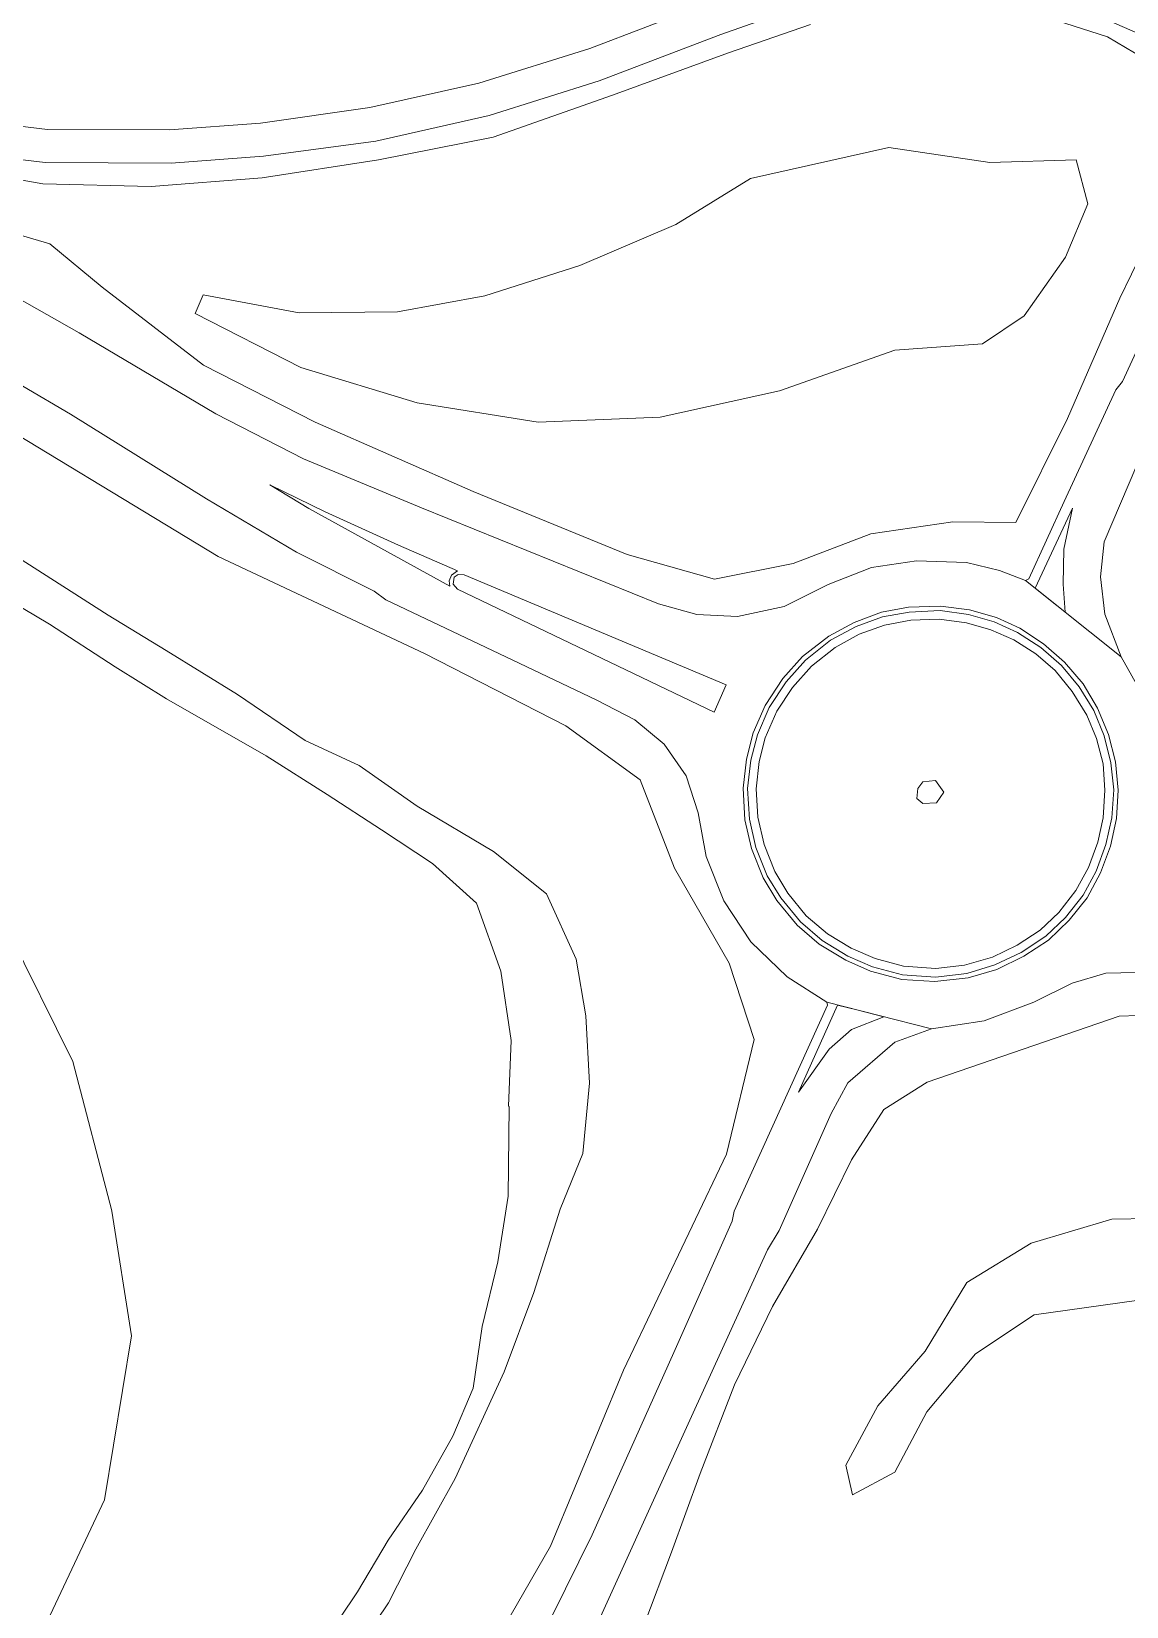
# Model space of a CAD drawing. Header units: metres. Extents: x 112942 to 118371, y 496117 to 499046.
# Drawn here: x 113218.4 to 113335, y 498529.2 to 498697 of the extents above; entities that cross this region are included whole.
import ezdxf

# ---------------------------------------------------------------- set-up
doc = ezdxf.new("R2010")
doc.units = ezdxf.units.M
doc.layers.add('B-WE-OG-TOPOKAART-G', color=253, linetype='Continuous', lineweight=18)

msp = doc.modelspace()

# ---------------------------------------------------------------- linework, layer by layer
at = {"layer": 'B-WE-OG-TOPOKAART-G'}
for points in [[(113143.371, 498706.298, 6.571), (113169.678, 498695.967, 6.044), (113177.662, 498693.005, 5.862), (113191.33, 498688.198, 5.507), (113206.32, 498684.652, 5.131), (113219.903, 498683.067, 4.797), (113233.319, 498682.992, 4.466)], [(113300.948, 498699.876, 2.686), (113291.835, 498696.686, 2.95), (113278.904, 498691.765, 3.357), (113267.177, 498688.079, 3.647), (113255.116, 498685.331, 3.929), (113243.154, 498683.739, 4.209), (113233.319, 498682.992, 4.466), (113219.903, 498683.067, 4.797), (113206.32, 498684.652, 5.131), (113191.33, 498688.198, 5.507), (113177.662, 498693.005, 5.862), (113169.678, 498695.967, 6.044), (113143.371, 498706.298, 6.571)], [(113360.09, 498704.767, 5.107), (113356.059, 498695.113, 5.512), (113346.676, 498674.822, 6.281), (113338.863, 498657.83, 6.875), (113338.698, 498656.819, 7.032), (113332.664, 498642.645, 7.457), (113332.29, 498638.904, 7.504), (113332.728, 498634.921, 7.605), (113334.465, 498630.403, 7.653), (113324.298, 498638.53, 7.65), (113324.645, 498638.693, 7.648), (113328.423, 498646.939, 7.35), (113333.893, 498658.843, 6.927), (113334.63, 498659.729, 6.791), (113343.099, 498678.167, 6.14), (113353.525, 498701.222, 5.166)], [(113450.459, 498562.031, 6.821), (113407.192, 498581.486, 6.916), (113386.813, 498590.549, 7.018), (113364.243, 498600.941, 7.163), (113347.374, 498608.519, 7.515), (113343.907, 498610.765, 7.532), (113341.447, 498613.27, 7.605), (113339.345, 498617.195, 7.627), (113338.283, 498621.725, 7.663), (113336.73, 498626.362, 7.648), (113334.465, 498630.403, 7.653), (113332.728, 498634.921, 7.605), (113332.29, 498638.904, 7.504), (113332.664, 498642.645, 7.457), (113338.698, 498656.819, 7.032), (113338.863, 498657.83, 6.875), (113346.676, 498674.822, 6.281), (113356.059, 498695.113, 5.512), (113360.09, 498704.767, 5.107)], [(113233.133, 498686.519, 4.402), (113220.144, 498686.564, 4.714), (113207.158, 498688.15, 5.043), (113192.047, 498691.699, 5.432), (113179.204, 498696.226, 5.754), (113170.629, 498699.436, 6.006)], [(113170.629, 498699.436, 6.006), (113179.204, 498696.226, 5.754), (113192.047, 498691.699, 5.432), (113207.158, 498688.15, 5.043), (113220.144, 498686.564, 4.714), (113233.133, 498686.519, 4.402)], [(113324.05, 498699.331, 2.085), (113333.036, 498696.44, 2.002), (113337.827, 498693.593, 1.826), (113338.093, 498690.497, 1.595), (113336.858, 498686.161, 1.852), (113336.894, 498686.067, 3.422), (113339.785, 498683.214, 5.907), (113339.312, 498678.841, 6.189), (113334.329, 498668.617, 6.527), (113328.744, 498655.77, 6.736), (113323.262, 498644.698, 7.43), (113316.566, 498644.765, 7.543), (113307.818, 498643.48, 7.604), (113299.555, 498640.35, 7.554), (113291.183, 498638.655, 7.461), (113281.864, 498641.296, 7.335), (113265.464, 498648.011, 7.235), (113248.67, 498655.398, 6.987), (113236.746, 498661.452, 6.994), (113225.961, 498669.773, 6.889), (113220.398, 498674.406, 6.891), (113212.771, 498676.614, 6.679)], [(113290.19, 498699.87, 2.987), (113277.916, 498695.191, 3.281), (113266.084, 498691.513, 3.587), (113254.482, 498688.898, 3.893), (113242.823, 498687.26, 4.153), (113233.133, 498686.519, 4.402)], [(113233.133, 498686.519, 4.402), (113242.823, 498687.26, 4.153), (113254.482, 498688.898, 3.893), (113266.084, 498691.513, 3.587), (113277.916, 498695.191, 3.281), (113290.19, 498699.87, 2.987)], [(113233.319, 498682.992, 4.466), (113243.154, 498683.739, 4.209), (113255.116, 498685.331, 3.929), (113267.177, 498688.079, 3.647), (113278.904, 498691.765, 3.357), (113291.835, 498696.686, 2.95), (113300.948, 498699.876, 2.686)], [(113332.882, 498698.301, 2.108), (113340.744, 498694.856, 2.059), (113347.401, 498691.972, 2.004), (113346.358, 498689.806, 1.852), (113336.858, 498686.161, 1.852), (113338.093, 498690.497, 1.595), (113337.827, 498693.593, 1.826), (113333.036, 498696.44, 2.002), (113324.05, 498699.331, 2.085)], [(113301.413, 498697.741, 2.448), (113292.658, 498694.725, 2.828), (113280.326, 498690.225, 3.274), (113267.615, 498685.767, 3.526), (113255.402, 498683.356, 3.912), (113242.993, 498681.431, 4.23), (113231.203, 498680.484, 4.515), (113219.657, 498680.782, 4.766), (113206.008, 498683.194, 5.216)], [(113219.657, 498680.782, 4.766), (113231.203, 498680.484, 4.515), (113242.993, 498681.431, 4.23), (113255.402, 498683.356, 3.912), (113267.615, 498685.767, 3.526), (113280.326, 498690.225, 3.274), (113292.658, 498694.725, 2.828), (113301.413, 498697.741, 2.448)], [(113206.008, 498683.194, 5.216), (113219.657, 498680.782, 4.766)], [(113319.71, 498663.721, 8.426), (113310.38, 498663.064, 9.045), (113298.084, 498658.715, 9.406), (113285.381, 498655.931, 9.282), (113272.408, 498655.378, 8.729), (113259.519, 498657.45, 8.132), (113247.129, 498661.213, 7.8), (113235.862, 498666.967, 7.377), (113236.715, 498668.972, 7.316), (113246.938, 498667.034, 7.626), (113257.403, 498667.153, 7.442), (113266.733, 498668.842, 7.363), (113276.818, 498672.072, 7.457), (113287.039, 498676.439, 7.666), (113295.019, 498681.361, 7.706), (113309.721, 498684.64, 7.929), (113320.498, 498683.053, 7.857), (113329.683, 498683.356, 7.221), (113330.937, 498678.654, 7.593), (113328.543, 498672.976, 7.988), (113324.142, 498666.715, 8.193), (113319.71, 498663.721, 8.426)], [(113319.71, 498663.721, 8.426), (113324.142, 498666.715, 8.193), (113328.543, 498672.976, 7.988), (113330.937, 498678.654, 7.593), (113329.683, 498683.356, 7.221), (113320.498, 498683.053, 7.857), (113309.721, 498684.64, 7.929), (113295.019, 498681.361, 7.706), (113287.039, 498676.439, 7.666), (113276.818, 498672.072, 7.457), (113266.733, 498668.842, 7.363), (113257.403, 498667.153, 7.442), (113246.938, 498667.034, 7.626), (113236.715, 498668.972, 7.316), (113235.862, 498666.967, 7.377), (113247.129, 498661.213, 7.8), (113259.519, 498657.45, 8.132), (113272.408, 498655.378, 8.729), (113285.381, 498655.931, 9.282), (113298.084, 498658.715, 9.406), (113310.38, 498663.064, 9.045), (113319.71, 498663.721, 8.426)], [(113343.099, 498678.167, 6.14), (113334.63, 498659.729, 6.791), (113333.893, 498658.843, 6.927), (113328.423, 498646.939, 7.35), (113324.645, 498638.693, 7.648), (113324.298, 498638.53, 7.65), (113321.526, 498639.604, 7.662), (113318.019, 498640.455, 7.648), (113312.677, 498640.638, 7.666), (113307.908, 498639.91, 7.682), (113303.275, 498638.11, 7.677), (113298.607, 498635.739, 7.646), (113293.63, 498634.679, 7.565), (113289.304, 498634.905, 7.512), (113285.227, 498636.051, 7.452), (113259.963, 498646.274, 7.211), (113247.406, 498651.498, 7.156), (113238.061, 498656.281, 7.112), (113223.539, 498664.907, 7.016), (113210.768, 498672.116, 6.987)], [(113212.771, 498676.614, 6.679), (113220.398, 498674.406, 6.891), (113225.961, 498669.773, 6.889), (113236.746, 498661.452, 6.994), (113248.67, 498655.398, 6.987), (113265.464, 498648.011, 7.235), (113281.864, 498641.296, 7.335), (113291.183, 498638.655, 7.461), (113299.555, 498640.35, 7.554), (113307.818, 498643.48, 7.604), (113316.566, 498644.765, 7.543), (113323.262, 498644.698, 7.43), (113328.744, 498655.77, 6.736), (113334.329, 498668.617, 6.527), (113339.312, 498678.841, 6.189)], [(113210.768, 498672.116, 6.987), (113223.539, 498664.907, 7.016), (113238.061, 498656.281, 7.112), (113247.406, 498651.498, 7.156), (113259.963, 498646.274, 7.211), (113285.227, 498636.051, 7.452), (113289.304, 498634.905, 7.512), (113293.63, 498634.679, 7.565), (113298.607, 498635.739, 7.646), (113303.275, 498638.11, 7.677), (113307.908, 498639.91, 7.682), (113312.677, 498640.638, 7.666), (113318.019, 498640.455, 7.648), (113321.526, 498639.604, 7.662), (113324.298, 498638.53, 7.65), (113334.465, 498630.403, 7.653), (113336.73, 498626.362, 7.648)], [(113207.331, 498665.181, 6.93), (113222.608, 498656.253, 7.005), (113237.09, 498647.231, 7.095), (113246.672, 498641.527, 7.105), (113254.926, 498637.372, 7.19), (113256.171, 498636.473, 7.326), (113268.964, 498630.39, 7.36), (113278.578, 498625.81, 7.457), (113282.677, 498623.685, 7.483), (113285.821, 498621.077, 7.562), (113288.14, 498617.699, 7.601), (113289.428, 498613.788, 7.667), (113290.3, 498609.116, 7.671), (113292.162, 498604.417, 7.683), (113295.047, 498600.04, 7.667), (113298.909, 498596.313, 7.679), (113303.122, 498593.593, 7.648), (113303.201, 498593.268, 7.648), (113293.254, 498571.324, 7.013), (113293.07, 498570.263, 6.882), (113286.846, 498556.282, 6.487), (113278.148, 498536.842, 5.695), (113272.484, 498525.369, 5.041)], [(113337.636, 498596.809, 7.538), (113332.833, 498596.691, 7.596), (113329.257, 498595.623, 7.642), (113325.193, 498593.594, 7.658), (113319.88, 498591.628, 7.648), (113314.264, 498590.747, 7.629), (113303.122, 498593.593, 7.648), (113298.909, 498596.313, 7.679), (113295.047, 498600.04, 7.667), (113292.162, 498604.417, 7.683), (113290.3, 498609.116, 7.671), (113289.428, 498613.788, 7.667), (113288.14, 498617.699, 7.601), (113285.821, 498621.077, 7.562), (113282.677, 498623.685, 7.483), (113278.578, 498625.81, 7.457), (113268.964, 498630.39, 7.36), (113256.171, 498636.473, 7.326), (113254.926, 498637.372, 7.19), (113246.672, 498641.527, 7.105), (113237.09, 498647.231, 7.095), (113222.608, 498656.253, 7.005), (113207.331, 498665.181, 6.93)], [(113217.292, 498480.483, 2.057), (113232.253, 498488.991, 2.512), (113232.223, 498488.947, 2.511), (113250.511, 498501.212, 3.109), (113261.132, 498513.814, 3.876), (113273.713, 498535.669, 5.363), (113281.501, 498554.384, 6.331), (113292.463, 498577.412, 6.92), (113295.402, 498589.627, 7.471), (113292.737, 498597.769, 7.428), (113286.921, 498607.877, 7.557), (113283.262, 498617.294, 7.479), (113275.337, 498623.039, 7.283), (113260.302, 498630.763, 7.157), (113238.321, 498641.08, 7.054), (113210.084, 498658.207, 7.016)], [(113210.084, 498658.207, 7.016), (113238.321, 498641.08, 7.054), (113260.302, 498630.763, 7.157), (113275.337, 498623.039, 7.283), (113283.262, 498617.294, 7.479), (113286.921, 498607.877, 7.557), (113292.737, 498597.769, 7.428), (113295.402, 498589.627, 7.471), (113292.463, 498577.412, 6.92), (113281.501, 498554.384, 6.331), (113273.713, 498535.669, 5.363), (113261.132, 498513.814, 3.876), (113250.511, 498501.212, 3.109), (113232.223, 498488.947, 2.511), (113232.253, 498488.991, 2.512), (113217.292, 498480.483, 2.057)], [(113243.809, 498648.715, 7.229), (113249.733, 498645.824, 7.247), (113257.528, 498642.301, 7.278), (113263.812, 498639.54, 7.324), (113263.185, 498639.104, 7.331), (113262.928, 498638.495, 7.335), (113262.987, 498637.915, 7.326), (113247.965, 498646.203, 7.248), (113243.809, 498648.715, 7.229)], [(113325.324, 498637.71, 7.65), (113329.286, 498646.234, 7.268), (113328.367, 498641.878, 7.409), (113328.298, 498638.15, 7.509), (113328.518, 498635.157, 7.651), (113326.871, 498636.473, 7.651), (113325.324, 498637.71, 7.65)], [(113269.198, 498572.941, 9.179), (113269.303, 498582.502, 9.439), (113269.252, 498582.533, 9.44), (113269.521, 498589.533, 9.766), (113268.413, 498596.914, 9.975), (113265.814, 498604.153, 10.068), (113261.147, 498608.377, 9.969), (113255.705, 498611.955, 9.852), (113249.931, 498615.734, 9.774), (113243.424, 498619.842, 9.749), (113232.811, 498625.919, 9.507), (113227.356, 498629.332, 9.397), (113220.357, 498633.872, 9.343), (113206.127, 498642.314, 9.158)], [(113206.127, 498642.314, 9.158), (113220.357, 498633.872, 9.343), (113227.356, 498629.332, 9.397), (113232.811, 498625.919, 9.507), (113243.424, 498619.842, 9.749), (113249.931, 498615.734, 9.774), (113255.705, 498611.955, 9.852), (113261.147, 498608.377, 9.969), (113265.814, 498604.153, 10.068), (113268.413, 498596.914, 9.975), (113269.521, 498589.533, 9.766), (113269.252, 498582.533, 9.44), (113269.303, 498582.502, 9.439), (113269.198, 498572.941, 9.179), (113268.087, 498565.947, 8.847), (113266.424, 498559.063, 8.677), (113265.488, 498552.491, 8.496), (113263.31, 498547.355, 8.254), (113260.094, 498541.632, 7.958), (113256.409, 498536.287, 7.634), (113253.145, 498530.784, 7.402), (113249.483, 498525.292, 7.079)], [(113216.964, 498641.009, 9.462), (113226.617, 498634.841, 9.558), (113232.772, 498631.067, 9.562), (113240.385, 498626.37, 9.583), (113247.573, 498621.477, 9.722), (113253.331, 498618.816, 9.728), (113259.524, 498614.48, 9.841), (113267.631, 498609.645, 9.85), (113273.294, 498605.152, 9.864), (113276.457, 498598.194, 9.742), (113277.459, 498592.151, 9.82), (113277.874, 498584.985, 9.707), (113277.158, 498577.465, 9.428), (113274.739, 498571.566, 9.213), (113271.925, 498562.665, 8.934), (113268.795, 498554.229, 8.606), (113263.572, 498542.848, 8.136), (113259.354, 498535.336, 7.789), (113256.456, 498529.625, 7.543), (113251.404, 498522.126, 7.005)], [(113256.456, 498529.625, 7.543), (113259.354, 498535.336, 7.789), (113263.572, 498542.848, 8.136), (113268.795, 498554.229, 8.606), (113271.925, 498562.665, 8.934), (113274.739, 498571.566, 9.213), (113277.158, 498577.465, 9.428), (113277.874, 498584.985, 9.707), (113277.459, 498592.151, 9.82), (113276.457, 498598.194, 9.742), (113273.294, 498605.152, 9.864), (113267.631, 498609.645, 9.85), (113259.524, 498614.48, 9.841), (113253.331, 498618.816, 9.728), (113247.573, 498621.477, 9.722), (113240.385, 498626.37, 9.583), (113232.772, 498631.067, 9.562), (113226.617, 498634.841, 9.558), (113216.964, 498641.009, 9.462)], [(113264.512, 498639.136, 7.422), (113263.867, 498639.178, 7.427), (113263.453, 498638.883, 7.438), (113263.34, 498638.118, 7.44), (113263.794, 498637.618, 7.439), (113291.131, 498624.482, 7.738), (113292.411, 498627.41, 7.746), (113264.512, 498639.136, 7.422)], [(113292.411, 498627.41, 7.746), (113291.131, 498624.482, 7.738), (113263.794, 498637.618, 7.439), (113263.34, 498638.118, 7.44), (113263.453, 498638.883, 7.438), (113263.867, 498639.178, 7.427), (113264.512, 498639.136, 7.422), (113292.411, 498627.41, 7.746)], [(113330.854, 498604.716, 7.702), (113332.259, 498607.37, 7.711), (113333.327, 498610.229, 7.7), (113333.98, 498613.172, 7.702), (113334.152, 498616.197, 7.697), (113333.864, 498619.207, 7.702), (113333.141, 498622.135, 7.696), (113331.971, 498624.914, 7.699), (113330.414, 498627.5, 7.7), (113328.455, 498629.815, 7.702), (113326.198, 498631.795, 7.699), (113323.679, 498633.437, 7.69), (113321.201, 498634.587, 7.677), (113318.309, 498635.399, 7.686), (113315.251, 498635.79, 7.669), (113311.822, 498635.669, 7.659), (113308.972, 498635.138, 7.661), (113306.039, 498634.055, 7.672), (113303.335, 498632.606, 7.672), (113300.532, 498630.426, 7.677), (113298.447, 498628.093, 7.673), (113296.556, 498625.224, 7.68), (113295.282, 498622.282, 7.681), (113294.574, 498619.48, 7.691), (113294.239, 498616.413, 7.689), (113294.419, 498613.042, 7.684), (113295.115, 498609.978, 7.693), (113296.345, 498606.85, 7.695), (113297.812, 498604.421, 7.688), (113299.983, 498601.808, 7.688), (113302.307, 498599.787, 7.674), (113305.174, 498598.065, 7.682), (113307.779, 498596.902, 7.678), (113311.104, 498596.031, 7.679), (113314.644, 498595.793, 7.677), (113318.174, 498596.197, 7.681), (113321.229, 498597.073, 7.689), (113324.123, 498598.514, 7.689), (113326.755, 498600.222, 7.695), (113328.951, 498602.35, 7.691), (113330.854, 498604.716, 7.702)], [(113318.309, 498635.399, 7.686), (113321.201, 498634.587, 7.677), (113323.679, 498633.437, 7.69), (113326.198, 498631.795, 7.699), (113328.455, 498629.815, 7.702), (113330.414, 498627.5, 7.7), (113331.971, 498624.914, 7.699), (113333.141, 498622.135, 7.696), (113333.864, 498619.207, 7.702), (113334.152, 498616.197, 7.697), (113333.98, 498613.172, 7.702), (113333.327, 498610.229, 7.7), (113332.259, 498607.37, 7.711), (113330.854, 498604.716, 7.702), (113328.951, 498602.35, 7.691), (113326.755, 498600.222, 7.695), (113324.123, 498598.514, 7.689), (113321.229, 498597.073, 7.689), (113318.174, 498596.197, 7.681), (113314.644, 498595.793, 7.677), (113311.104, 498596.031, 7.679), (113307.779, 498596.902, 7.678), (113305.174, 498598.065, 7.682), (113302.307, 498599.787, 7.674), (113299.983, 498601.808, 7.688), (113297.812, 498604.421, 7.688), (113296.345, 498606.85, 7.695), (113295.115, 498609.978, 7.693), (113294.419, 498613.042, 7.684), (113294.239, 498616.413, 7.689), (113294.574, 498619.48, 7.691), (113295.282, 498622.282, 7.681), (113296.556, 498625.224, 7.68), (113298.447, 498628.093, 7.673), (113300.532, 498630.426, 7.677), (113303.335, 498632.606, 7.672), (113306.039, 498634.055, 7.672), (113308.972, 498635.138, 7.661), (113311.822, 498635.669, 7.659), (113315.251, 498635.79, 7.669), (113318.309, 498635.399, 7.686)], [(113311.194, 498596.514, 7.776), (113314.721, 498596.266, 7.78), (113318.05, 498596.673, 7.783), (113321.025, 498597.574, 7.791), (113323.844, 498598.897, 7.799), (113326.444, 498600.633, 7.793), (113328.541, 498602.618, 7.782), (113330.426, 498605, 7.793), (113331.821, 498607.572, 7.788), (113332.85, 498610.384, 7.799), (113333.493, 498613.245, 7.792), (113333.685, 498616.212, 7.803), (113333.393, 498619.114, 7.815), (113332.678, 498621.967, 7.807), (113331.549, 498624.687, 7.806), (113330.019, 498627.196, 7.794), (113328.135, 498629.461, 7.802), (113325.927, 498631.392, 7.789), (113323.45, 498632.989, 7.793), (113320.966, 498634.108, 7.784), (113318.232, 498634.913, 7.799), (113315.219, 498635.314, 7.785), (113311.894, 498635.163, 7.771), (113309.067, 498634.643, 7.783), (113306.268, 498633.611, 7.796), (113303.529, 498632.152, 7.789), (113300.878, 498630.035, 7.79), (113298.805, 498627.746, 7.783), (113297.007, 498624.983, 7.791), (113295.737, 498622.094, 7.782), (113295.058, 498619.391, 7.792), (113294.704, 498616.365, 7.789), (113294.891, 498613.117, 7.804), (113295.582, 498610.098, 7.794), (113296.788, 498607.077, 7.788), (113298.246, 498604.705, 7.798), (113300.318, 498602.173, 7.789), (113302.631, 498600.173, 7.782), (113305.364, 498598.499, 7.78), (113307.997, 498597.377, 7.772), (113311.194, 498596.514, 7.776)], [(113318.232, 498634.913, 7.799), (113320.966, 498634.108, 7.784), (113323.45, 498632.989, 7.793), (113325.927, 498631.392, 7.789), (113328.135, 498629.461, 7.802), (113330.019, 498627.196, 7.794), (113331.549, 498624.687, 7.806), (113332.678, 498621.967, 7.807), (113333.393, 498619.114, 7.815), (113333.685, 498616.212, 7.803), (113333.493, 498613.245, 7.792), (113332.85, 498610.384, 7.799), (113331.821, 498607.572, 7.788), (113330.426, 498605, 7.793), (113328.541, 498602.618, 7.782), (113326.444, 498600.633, 7.793), (113323.844, 498598.897, 7.799), (113321.025, 498597.574, 7.791), (113318.05, 498596.673, 7.783), (113314.721, 498596.266, 7.78), (113311.194, 498596.514, 7.776), (113307.997, 498597.377, 7.772), (113305.364, 498598.499, 7.78), (113302.631, 498600.173, 7.782), (113300.318, 498602.173, 7.789), (113298.246, 498604.705, 7.798), (113296.788, 498607.077, 7.788), (113295.582, 498610.098, 7.794), (113294.891, 498613.117, 7.804), (113294.704, 498616.365, 7.789), (113295.058, 498619.391, 7.792), (113295.737, 498622.094, 7.782), (113297.007, 498624.983, 7.791), (113298.805, 498627.746, 7.783), (113300.878, 498630.035, 7.79), (113303.529, 498632.152, 7.789), (113306.268, 498633.611, 7.796), (113309.067, 498634.643, 7.783), (113311.894, 498635.163, 7.771), (113315.219, 498635.314, 7.785), (113318.232, 498634.913, 7.799)], [(113315.097, 498634.414, 7.919), (113318.016, 498634.017, 7.931), (113320.598, 498633.263, 7.916), (113323.03, 498632.22, 7.938), (113325.393, 498630.706, 7.938), (113327.462, 498628.921, 7.928), (113329.274, 498626.699, 7.932), (113330.812, 498624.184, 7.933), (113331.839, 498621.682, 7.924), (113332.546, 498618.977, 7.935), (113332.754, 498616.199, 7.93), (113332.544, 498613.25, 7.945), (113331.979, 498610.636, 7.945), (113330.99, 498607.948, 7.945), (113329.644, 498605.498, 7.936), (113327.823, 498603.155, 7.933), (113325.853, 498601.286, 7.925), (113323.4, 498599.686, 7.927), (113320.758, 498598.403, 7.927), (113317.796, 498597.548, 7.941), (113314.747, 498597.185, 7.923), (113311.292, 498597.446, 7.927), (113308.299, 498598.244, 7.927), (113305.719, 498599.343, 7.929), (113303.198, 498600.869, 7.936), (113300.938, 498602.81, 7.946), (113298.991, 498605.23, 7.944), (113297.587, 498607.516, 7.946), (113296.46, 498610.403, 7.931), (113295.784, 498613.325, 7.944), (113295.593, 498616.347, 7.934), (113295.946, 498619.252, 7.954), (113296.568, 498621.766, 7.935), (113297.81, 498624.616, 7.93), (113299.489, 498627.14, 7.934), (113301.503, 498629.405, 7.925), (113304.012, 498631.387, 7.926), (113306.593, 498632.825, 7.922), (113309.291, 498633.78, 7.92), (113312.095, 498634.292, 7.921), (113315.097, 498634.414, 7.919)], [(113311.292, 498597.446, 7.927), (113314.747, 498597.185, 7.923), (113317.796, 498597.548, 7.941), (113320.758, 498598.403, 7.927), (113323.4, 498599.686, 7.927), (113325.853, 498601.286, 7.925), (113327.823, 498603.155, 7.933), (113329.644, 498605.498, 7.936), (113330.99, 498607.948, 7.945), (113331.979, 498610.636, 7.945), (113332.544, 498613.25, 7.945), (113332.754, 498616.199, 7.93), (113332.546, 498618.977, 7.935), (113331.839, 498621.682, 7.924), (113330.812, 498624.184, 7.933), (113329.274, 498626.699, 7.932), (113327.462, 498628.921, 7.928), (113325.393, 498630.706, 7.938), (113323.03, 498632.22, 7.938), (113320.598, 498633.263, 7.916), (113318.016, 498634.017, 7.931), (113315.097, 498634.414, 7.919), (113312.095, 498634.292, 7.921), (113309.291, 498633.78, 7.92), (113306.593, 498632.825, 7.922), (113304.012, 498631.387, 7.926), (113301.503, 498629.405, 7.925), (113299.489, 498627.14, 7.934), (113297.81, 498624.616, 7.93), (113296.568, 498621.766, 7.935), (113295.946, 498619.252, 7.954), (113295.593, 498616.347, 7.934), (113295.784, 498613.325, 7.944), (113296.46, 498610.403, 7.931), (113297.587, 498607.516, 7.946), (113298.991, 498605.23, 7.944), (113300.938, 498602.81, 7.946), (113303.198, 498600.869, 7.936), (113305.719, 498599.343, 7.929), (113308.299, 498598.244, 7.927), (113311.292, 498597.446, 7.927)], [(113313.347, 498614.761, 9.361), (113314.823, 498614.842, 9.402), (113315.594, 498615.96, 9.357), (113314.705, 498617.209, 9.35), (113313.346, 498617.069, 9.35), (113312.837, 498616.384, 9.369), (113312.731, 498615.298, 9.37), (113313.347, 498614.761, 9.361)], [(113314.823, 498614.842, 9.402), (113313.347, 498614.761, 9.361), (113312.731, 498615.298, 9.37), (113312.837, 498616.384, 9.369), (113313.346, 498617.069, 9.35), (113314.705, 498617.209, 9.35), (113315.594, 498615.96, 9.357), (113314.823, 498614.842, 9.402)], [(113215.938, 498601.282, 4.377), (113222.841, 498587.289, 4.424), (113226.987, 498571.36, 4.179), (113226.99, 498571.343, 4.185), (113229.095, 498558.068, 4.162), (113226.212, 498540.59, 3.909), (113216.627, 498520.24, 3.058)], [(113226.99, 498571.343, 4.185), (113226.987, 498571.36, 4.179), (113222.841, 498587.289, 4.424), (113215.938, 498601.282, 4.377)], [(113276.768, 498523.129, 5.246), (113288.919, 498549.864, 6.448), (113296.808, 498567.204, 6.979), (113298.044, 498569.274, 7.126), (113303.585, 498581.727, 7.442), (113305.363, 498585.009, 7.485), (113310.363, 498589.352, 7.59), (113314.264, 498590.747, 7.629), (113319.88, 498591.628, 7.648), (113325.193, 498593.594, 7.658), (113329.257, 498595.623, 7.642), (113332.833, 498596.691, 7.596), (113337.636, 498596.809, 7.538), (113344.732, 498594.755, 7.503), (113357.794, 498588.802, 7.353), (113360.554, 498587.893, 7.221), (113379.494, 498579.347, 7.13), (113414.083, 498563.854, 7.012), (113448.143, 498548.573, 6.933)], [(113272.484, 498525.369, 5.041), (113278.148, 498536.842, 5.695), (113286.846, 498556.282, 6.487), (113293.07, 498570.263, 6.882), (113293.254, 498571.324, 7.013), (113303.201, 498593.268, 7.648), (113303.122, 498593.593, 7.648), (113314.264, 498590.747, 7.629), (113310.363, 498589.352, 7.59), (113305.363, 498585.009, 7.485), (113303.585, 498581.727, 7.442), (113298.044, 498569.274, 7.126), (113296.808, 498567.204, 6.979), (113288.919, 498549.864, 6.448), (113276.768, 498523.129, 5.246)], [(113300.105, 498584.029, 7.303), (113304.28, 498593.297, 7.577), (113306.343, 498592.77, 7.643), (113309.208, 498592.038, 7.638), (113305.747, 498590.697, 7.506), (113303.397, 498588.603, 7.445), (113300.105, 498584.029, 7.303)], [(113283.648, 498527.189, 5.02), (113286.6, 498535.006, 5.277), (113289.65, 498543.408, 5.799), (113293.292, 498552.825, 6.187), (113297.361, 498561.197, 6.463), (113302.124, 498569.437, 6.804), (113305.776, 498576.81, 6.97), (113309.207, 498582.169, 7.11), (113313.815, 498585.069, 7.294), (113334.253, 498592.116, 7.41), (113338.321, 498592.247, 7.36), (113344.105, 498590.956, 7.251), (113349.216, 498588.715, 7.247), (113355.414, 498586.327, 7.136), (113362.089, 498583.536, 7.04), (113369.055, 498580.278, 7.002), (113375.336, 498577.705, 7.004), (113381.954, 498574.795, 6.959), (113390.257, 498571.363, 6.982)], [(113338.321, 498592.247, 7.36), (113334.253, 498592.116, 7.41), (113313.815, 498585.069, 7.294)], [(113313.815, 498585.069, 7.294), (113309.207, 498582.169, 7.11), (113305.776, 498576.81, 6.97), (113302.124, 498569.437, 6.804), (113297.361, 498561.197, 6.463), (113293.292, 498552.825, 6.187), (113289.65, 498543.408, 5.799), (113286.6, 498535.006, 5.277), (113283.648, 498527.189, 5.02)], [(113213.782, 498491.839, 4.277), (113219.358, 498496.067, 4.709), (113226.346, 498500.852, 5.334), (113231.68, 498505.584, 5.71), (113236.489, 498509.291, 6.066), (113241.699, 498515.289, 6.431), (113245.61, 498519.876, 6.752), (113249.483, 498525.292, 7.079), (113253.145, 498530.784, 7.402), (113256.409, 498536.287, 7.634), (113260.094, 498541.632, 7.958), (113263.31, 498547.355, 8.254), (113265.488, 498552.491, 8.496), (113266.424, 498559.063, 8.677), (113268.087, 498565.947, 8.847), (113269.198, 498572.941, 9.179)], [(113216.627, 498520.24, 3.058), (113226.212, 498540.59, 3.909), (113229.095, 498558.068, 4.162), (113226.99, 498571.343, 4.185)], [(113305.152, 498544.268, 8.496), (113305.854, 498541.103, 8.28), (113310.375, 498543.53, 8.362), (113313.77, 498549.956, 8.865), (113318.981, 498556.144, 9.186), (113325.201, 498560.307, 9.267), (113336.12, 498561.827, 9.195), (113349.077, 498563.588, 9.221), (113359.175, 498564.344, 9.24), (113365.159, 498562.428, 9.126), (113368.261, 498565.079, 9.036), (113365.127, 498568.385, 8.963), (113357.971, 498570.929, 9.161), (113333.491, 498570.494, 9.349), (113324.906, 498567.929, 9.381), (113318.033, 498563.749, 9.275), (113313.59, 498556.415, 9.162), (113308.577, 498550.598, 8.803), (113305.152, 498544.268, 8.496)], [(113333.491, 498570.494, 9.349), (113357.971, 498570.929, 9.161), (113365.127, 498568.385, 8.963), (113368.261, 498565.079, 9.036), (113365.159, 498562.428, 9.126), (113359.175, 498564.344, 9.24), (113349.077, 498563.588, 9.221), (113336.12, 498561.827, 9.195), (113325.201, 498560.307, 9.267), (113318.981, 498556.144, 9.186), (113313.77, 498549.956, 8.865), (113310.375, 498543.53, 8.362), (113305.854, 498541.103, 8.28), (113305.152, 498544.268, 8.496), (113308.577, 498550.598, 8.803), (113313.59, 498556.415, 9.162), (113318.033, 498563.749, 9.275), (113324.906, 498567.929, 9.381), (113333.491, 498570.494, 9.349)], [(113216.806, 498489.997, 4.505), (113223.152, 498494.266, 5.06), (113229.31, 498499.396, 5.538), (113234.675, 498504.276, 6.009), (113240.906, 498509.811, 6.258), (113246.739, 498515.907, 6.657), (113251.404, 498522.126, 7.005), (113256.456, 498529.625, 7.543)]]:
    msp.add_polyline3d(points, dxfattribs=at)

doc.saveas('drawing.dxf')
